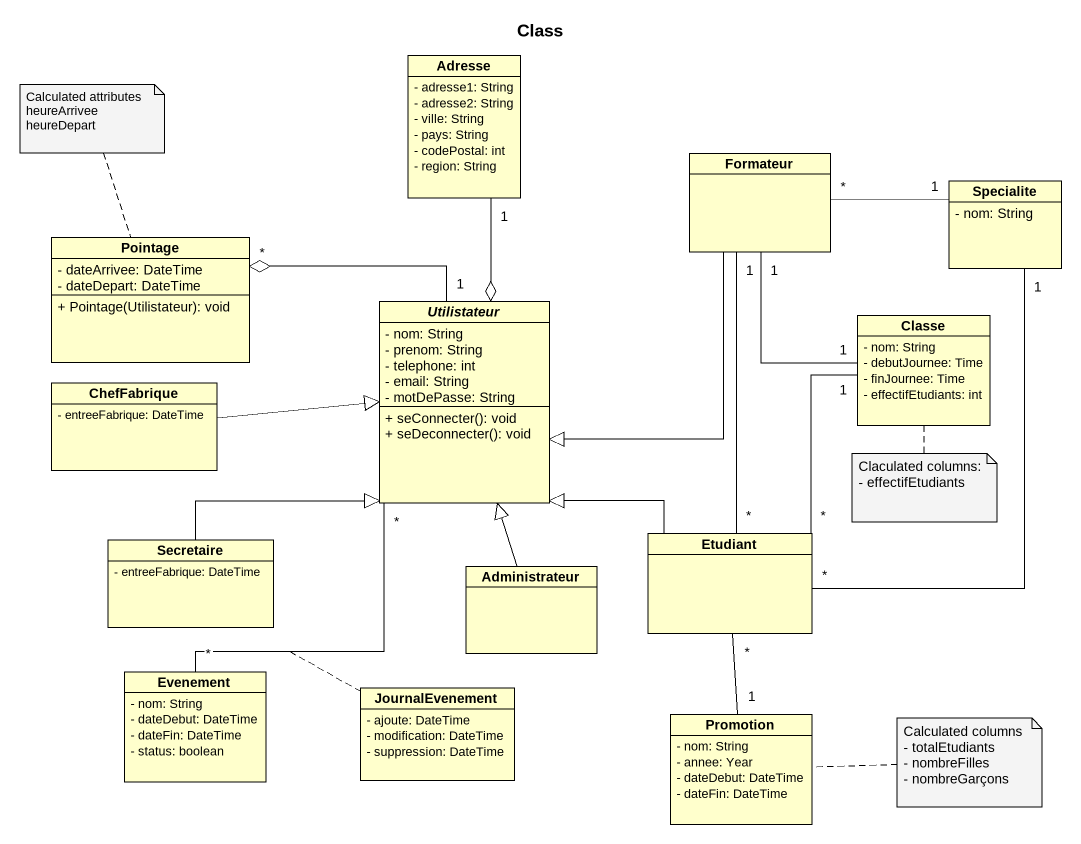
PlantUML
@startuml
title Class
hide circle
hide empty members
skinparam classAttributeIconSize 0
class Adresse {
  - adresse1: String
  - adresse2: String
  - ville: String
  - pays: String
  - codePostal: int
  - region: String
}
class Formateur
class Specialite {
  - nom: String
}
class Pointage {
  - dateArrivee: DateTime
  - dateDepart: DateTime
  + Pointage(Utilistateur): void
}
abstract class Utilistateur {
  - nom: String
  - prenom: String
  - telephone: int
  - email: String
  - motDePasse: String
  + seConnecter(): void
  + seDeconnecter(): void
}
class Classe {
  - nom: String
  - debutJournee: Time
  - finJournee: Time
  - effectifEtudiants: int
}
class ChefFabrique {
  - entreeFabrique: DateTime
}
class Etudiant
class Secretaire {
  - entreeFabrique: DateTime
}
class Administrateur
class Evenement {
  - nom: String
  - dateDebut: DateTime
  - dateFin: DateTime
  - status: boolean
}
class JournalEvenement {
  - ajoute: DateTime
  - modification: DateTime
  - suppression: DateTime
}
class Promotion {
  - nom: String
  - annee: Year
  - dateDebut: DateTime
  - dateFin: DateTime
}
Adresse "1" --o Utilistateur
Formateur --|> Utilistateur
Formateur "1" -- "1" Classe
Formateur "1" -- "*" Etudiant
Specialite "1" -left- "*" Formateur
Specialite "1" -- "*" Etudiant
Utilistateur "1" -left-o "*" Pointage
Classe "1" -- "*" Etudiant
ChefFabrique -right-|> Utilistateur
Etudiant -up-|> Utilistateur
Secretaire -up-|> Utilistateur
Administrateur -up-|> Utilistateur
Evenement "*" -up- "*" Utilistateur
(Evenement, Utilistateur) .. JournalEvenement
Promotion "1" -up- "*" Etudiant
note top of Pointage
  Calculated attributes
  heureArrivee
  heureDepart
end note
note bottom of Classe
  Claculated columns:
  - effectifEtudiants
end note
note right of Promotion
  Calculated columns
  - totalEtudiants
  - nombreFilles
  - nombreGarçons
end note
@enduml
